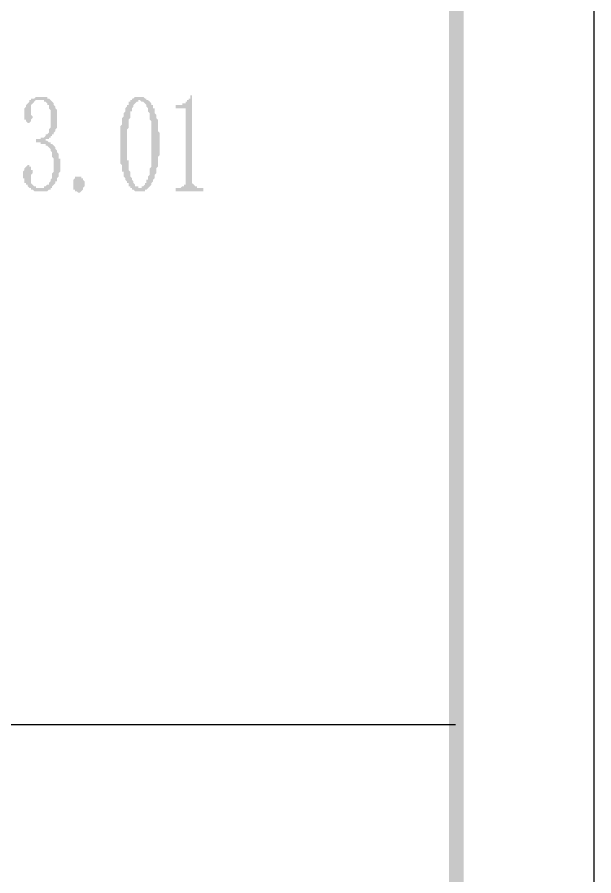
# Model space of a CAD drawing. Header units: inches. Extents: x 11 to 286, y 6 to 196.
# Drawn here: x 271.1 to 286.1, y 29.98 to 52.34 of the extents above; entities that cross this region are included whole.
import ezdxf

# ---------------------------------------------------------------- set-up
doc = ezdxf.new("R2010")
doc.units = ezdxf.units.IN
doc.header["$MEASUREMENT"] = 0
doc.layers.add('PDF_几何图形', color=7, linetype='Continuous')
doc.layers.add('PDF_实体填充', color=7, linetype='Continuous', true_color=0xffffff)

msp = doc.modelspace()

# ---------------------------------------------------------------- hatches: boundary and pattern name
at = {"layer": 'PDF_实体填充', "transparency": 33554559}
h = msp.add_hatch(color=7, dxfattribs=at)
h.paths.add_polyline_path([(254.31, 191.445), (254.734, 191.022), (282.716, 191.445)], flags=0)
h.paths.add_polyline_path([(254.734, 191.022), (282.716, 191.445), (282.335, 191.022)], flags=0)
h.paths.add_polyline_path([(282.716, 191.445), (282.335, 191.022), (282.716, 9.031)], flags=0)
h.paths.add_polyline_path([(282.335, 191.022), (282.716, 9.031), (282.335, 9.454)], flags=0)
h.paths.add_polyline_path([(282.716, 9.031), (282.335, 9.454), (254.31, 9.031)], flags=0)
h.paths.add_polyline_path([(282.335, 9.454), (254.31, 9.031), (254.734, 9.454)], flags=0)
h.paths.add_polyline_path([(254.31, 9.031), (254.734, 9.454), (254.31, 191.445)], flags=0)
h.paths.add_polyline_path([(254.734, 9.454), (254.31, 191.445), (254.734, 191.022), (254.734, 9.454)], flags=0)
for points in [[(275.646, 50.306), (275.646, 48.147), (275.646, 48.105), (275.646, 48.062), (275.646, 48.02), (275.689, 47.978), (275.731, 47.935), (275.773, 47.935), (275.773, 47.893), (275.816, 47.893), (275.943, 47.893), (275.943, 47.808), (275.223, 47.808), (275.223, 47.893), (275.308, 47.893), (275.35, 47.893), (275.392, 47.935), (275.435, 47.935), (275.435, 47.978), (275.477, 47.978), (275.477, 48.02), (275.477, 48.062), (275.477, 48.105), (275.477, 48.147), (275.477, 49.84), (275.477, 49.883), (275.477, 49.925), (275.477, 49.967), (275.435, 49.967), (275.392, 49.967), (275.223, 49.967), (275.223, 50.052), (275.308, 50.052), (275.35, 50.052), (275.392, 50.052), (275.392, 50.094), (275.435, 50.094), (275.477, 50.094), (275.477, 50.137), (275.519, 50.137), (275.519, 50.179), (275.562, 50.179), (275.562, 50.221), (275.604, 50.221), (275.604, 50.264), (275.604, 50.306)], [(272.217, 48.486), (272.217, 48.443), (272.217, 48.401), (272.217, 48.359), (272.217, 48.316), (272.175, 48.274), (272.175, 48.232), (272.175, 48.189), (272.133, 48.147), (272.133, 48.105), (272.133, 48.062), (272.09, 48.062), (272.09, 48.02), (272.048, 47.978), (272.006, 47.935), (272.006, 47.893), (271.963, 47.893), (271.963, 47.851), (271.921, 47.851), (271.879, 47.808), (271.836, 47.808), (271.794, 47.808), (271.752, 47.808), (271.709, 47.808), (271.667, 47.808), (271.625, 47.808), (271.582, 47.808), (271.54, 47.808), (271.498, 47.851), (271.455, 47.851), (271.455, 47.893), (271.413, 47.893), (271.371, 47.935), (271.371, 47.978), (271.328, 47.978), (271.328, 48.02), (271.286, 48.02), (271.286, 48.062), (271.286, 48.105), (271.286, 48.147), (271.244, 48.147), (271.244, 48.189), (271.244, 48.232), (271.244, 48.274), (271.244, 48.316), (271.286, 48.359), (271.286, 48.401), (271.328, 48.443), (271.371, 48.486), (271.413, 48.486), (271.413, 48.443), (271.455, 48.443), (271.455, 48.401), (271.455, 48.359), (271.498, 48.359), (271.498, 48.316), (271.498, 48.274), (271.455, 48.232), (271.455, 48.189), (271.455, 48.147), (271.455, 48.105), (271.455, 48.062), (271.455, 48.02), (271.498, 47.978), (271.54, 47.935), (271.582, 47.935), (271.582, 47.893), (271.625, 47.893), (271.667, 47.893), (271.709, 47.893), (271.752, 47.893), (271.794, 47.893), (271.794, 47.935), (271.836, 47.935), (271.879, 47.978), (271.921, 47.978), (271.921, 48.02), (271.963, 48.062), (271.963, 48.105), (272.006, 48.147), (272.006, 48.189), (272.006, 48.232), (272.006, 48.274), (272.048, 48.316), (272.048, 48.359), (272.048, 48.401), (272.048, 48.443), (272.048, 48.486), (272.048, 48.528), (272.048, 48.57), (272.048, 48.613), (272.048, 48.655), (272.006, 48.697), (272.006, 48.74), (272.006, 48.782), (272.006, 48.824), (271.963, 48.867), (271.963, 48.909), (271.921, 48.951), (271.879, 48.994), (271.836, 48.994), (271.836, 49.036), (271.794, 49.036), (271.752, 49.036), (271.709, 49.036), (271.709, 49.078), (271.667, 49.078), (271.625, 49.078), (271.582, 49.078), (271.582, 49.163), (271.625, 49.163), (271.667, 49.163), (271.709, 49.163), (271.709, 49.205), (271.752, 49.205), (271.794, 49.205), (271.836, 49.248), (271.836, 49.29), (271.879, 49.29), (271.921, 49.332), (271.921, 49.375), (271.921, 49.417), (271.963, 49.459), (271.963, 49.502), (271.963, 49.544), (271.963, 49.586), (271.963, 49.629), (271.963, 49.671), (271.963, 49.713), (271.963, 49.756), (271.963, 49.798), (271.963, 49.84), (271.963, 49.883), (271.963, 49.925), (271.921, 49.967), (271.921, 50.01), (271.921, 50.052), (271.879, 50.052), (271.879, 50.094), (271.836, 50.137), (271.794, 50.137), (271.794, 50.179), (271.752, 50.179), (271.709, 50.179), (271.667, 50.179), (271.625, 50.179), (271.582, 50.179), (271.54, 50.137), (271.498, 50.094), (271.455, 50.052), (271.455, 50.01), (271.455, 49.967), (271.455, 49.925), (271.455, 49.883), (271.455, 49.84), (271.455, 49.798), (271.498, 49.756), (271.498, 49.713), (271.455, 49.671), (271.455, 49.629), (271.413, 49.586), (271.371, 49.586), (271.328, 49.629), (271.328, 49.671), (271.286, 49.671), (271.286, 49.713), (271.286, 49.756), (271.286, 49.798), (271.286, 49.84), (271.286, 49.883), (271.286, 49.925), (271.286, 49.967), (271.328, 50.01), (271.328, 50.052), (271.371, 50.094), (271.413, 50.137), (271.413, 50.179), (271.455, 50.179), (271.455, 50.221), (271.498, 50.221), (271.54, 50.221), (271.582, 50.264), (271.625, 50.264), (271.667, 50.264), (271.709, 50.264), (271.752, 50.264), (271.794, 50.264), (271.836, 50.264), (271.879, 50.264), (271.879, 50.221), (271.921, 50.221), (271.963, 50.179), (272.006, 50.137), (272.048, 50.094), (272.048, 50.052), (272.09, 50.01), (272.09, 49.967), (272.133, 49.925), (272.133, 49.883), (272.133, 49.84), (272.133, 49.798), (272.133, 49.756), (272.133, 49.713), (272.133, 49.671), (272.133, 49.629), (272.133, 49.586), (272.133, 49.544), (272.133, 49.502), (272.133, 49.459), (272.09, 49.417), (272.09, 49.375), (272.048, 49.332), (272.048, 49.29), (272.006, 49.29), (272.006, 49.248), (271.963, 49.248), (271.963, 49.205), (271.921, 49.205), (271.921, 49.163), (271.879, 49.163), (271.836, 49.163), (271.836, 49.121), (271.879, 49.121), (271.921, 49.078), (271.963, 49.078), (271.963, 49.036), (272.006, 49.036), (272.048, 48.994), (272.09, 48.951), (272.09, 48.909), (272.133, 48.867), (272.133, 48.824), (272.175, 48.782), (272.175, 48.74), (272.175, 48.697), (272.175, 48.655), (272.217, 48.655), (272.217, 48.613), (272.217, 48.57), (272.217, 48.528)], [(272.683, 47.766), (272.641, 47.808), (272.598, 47.808), (272.598, 47.851), (272.556, 47.851), (272.556, 47.893), (272.556, 47.935), (272.556, 47.978), (272.556, 48.02), (272.556, 48.062), (272.556, 48.105), (272.598, 48.147), (272.598, 48.189), (272.641, 48.189), (272.683, 48.189), (272.725, 48.189), (272.768, 48.189), (272.768, 48.147), (272.81, 48.147), (272.81, 48.105), (272.852, 48.062), (272.852, 48.02), (272.852, 47.978), (272.852, 47.935), (272.81, 47.893), (272.81, 47.851), (272.768, 47.808), (272.725, 47.766)]]:
    msp.add_hatch(color=7, dxfattribs=at).paths.add_polyline_path(points, flags=0)
h = msp.add_hatch(color=7, dxfattribs=at)
h.paths.add_polyline_path([(274.292, 50.179), (274.249, 50.179), (274.249, 50.137), (274.207, 50.137), (274.207, 50.137), (274.207, 50.137), (274.165, 50.094), (274.165, 50.094), (274.122, 50.052), (274.122, 50.052), (274.122, 50.01), (274.08, 49.967), (274.08, 49.925), (274.08, 49.883), (274.038, 49.883), (274.038, 49.84), (274.038, 49.798), (274.038, 49.798), (274.038, 49.756), (274.038, 49.713), (273.995, 49.671), (273.995, 49.671), (273.995, 49.629), (273.995, 49.586), (273.995, 49.544), (273.995, 49.544), (273.995, 49.502), (273.995, 49.459), (273.953, 49.417), (273.953, 49.375), (273.953, 49.332), (273.953, 49.29), (273.953, 49.248), (273.953, 49.205), (273.953, 49.163), (273.953, 49.121), (273.953, 49.078), (273.953, 49.036), (273.953, 49.036), (273.953, 48.994), (273.953, 48.951), (273.953, 48.909), (273.953, 48.867), (273.953, 48.824), (273.953, 48.782), (273.953, 48.74), (273.953, 48.697), (273.953, 48.655), (273.953, 48.613), (273.995, 48.613), (273.995, 48.57), (273.995, 48.528), (273.995, 48.486), (273.995, 48.443), (273.995, 48.443), (273.995, 48.401), (273.995, 48.359), (274.038, 48.316), (274.038, 48.316), (274.038, 48.274), (274.038, 48.232), (274.038, 48.232), (274.038, 48.189), (274.08, 48.147), (274.08, 48.105), (274.08, 48.105), (274.122, 48.062), (274.122, 48.02), (274.165, 47.978), (274.165, 47.978), (274.165, 47.935), (274.207, 47.935), (274.207, 47.935), (274.249, 47.935), (274.249, 47.893), (274.292, 47.893), (274.292, 47.893), (274.292, 47.893), (274.334, 47.893), (274.334, 47.935), (274.376, 47.935), (274.376, 47.935), (274.419, 47.978), (274.419, 47.978), (274.419, 48.02), (274.461, 48.02), (274.461, 48.062), (274.461, 48.105), (274.503, 48.105), (274.503, 48.147), (274.503, 48.189), (274.546, 48.232), (274.546, 48.274), (274.546, 48.274), (274.546, 48.316), (274.546, 48.359), (274.546, 48.359), (274.546, 48.401), (274.588, 48.443), (274.588, 48.486), (274.588, 48.486), (274.588, 48.528), (274.588, 48.57), (274.588, 48.613), (274.588, 48.655), (274.588, 48.697), (274.588, 48.74), (274.588, 48.782), (274.588, 48.782), (274.588, 48.824), (274.588, 48.867), (274.588, 48.909), (274.588, 48.994), (274.588, 49.036), (274.588, 49.036), (274.588, 49.078), (274.588, 49.121), (274.588, 49.163), (274.588, 49.205), (274.588, 49.248), (274.588, 49.29), (274.588, 49.332), (274.588, 49.375), (274.588, 49.417), (274.588, 49.459), (274.588, 49.502), (274.588, 49.502), (274.588, 49.544), (274.588, 49.586), (274.588, 49.629), (274.546, 49.671), (274.546, 49.671), (274.546, 49.713), (274.546, 49.756), (274.546, 49.798), (274.546, 49.798), (274.546, 49.84), (274.503, 49.883), (274.503, 49.883), (274.503, 49.925), (274.503, 49.925), (274.503, 49.967), (274.461, 50.01), (274.461, 50.052), (274.461, 50.052), (274.419, 50.094), (274.419, 50.094), (274.376, 50.137), (274.376, 50.137), (274.334, 50.137), (274.334, 50.137), (274.292, 50.179), (274.292, 50.179), (274.292, 50.179), (274.292, 50.179)], flags=0)
h.paths.add_polyline_path([(274.292, 47.808), (274.249, 47.808), (274.249, 47.808), (274.207, 47.808), (274.207, 47.808), (274.165, 47.808), (274.165, 47.808), (274.122, 47.851), (274.122, 47.851), (274.08, 47.851), (274.08, 47.893), (274.038, 47.893), (274.038, 47.935), (273.995, 47.935), (273.995, 47.978), (273.995, 48.02), (273.953, 48.02), (273.953, 48.062), (273.911, 48.105), (273.911, 48.105), (273.911, 48.147), (273.911, 48.147), (273.868, 48.189), (273.868, 48.232), (273.868, 48.232), (273.868, 48.274), (273.868, 48.316), (273.826, 48.316), (273.826, 48.359), (273.826, 48.401), (273.826, 48.443), (273.826, 48.486), (273.826, 48.486), (273.784, 48.528), (273.784, 48.57), (273.784, 48.613), (273.784, 48.655), (273.784, 48.697), (273.784, 48.697), (273.784, 48.74), (273.784, 48.782), (273.784, 48.824), (273.784, 48.867), (273.784, 48.909), (273.784, 48.951), (273.784, 48.994), (273.784, 49.036), (273.784, 49.078), (273.784, 49.121), (273.784, 49.163), (273.784, 49.205), (273.784, 49.248), (273.784, 49.29), (273.784, 49.332), (273.784, 49.375), (273.784, 49.417), (273.784, 49.417), (273.784, 49.459), (273.784, 49.502), (273.826, 49.544), (273.826, 49.586), (273.826, 49.629), (273.826, 49.629), (273.826, 49.671), (273.826, 49.713), (273.868, 49.756), (273.868, 49.756), (273.868, 49.798), (273.868, 49.84), (273.868, 49.84), (273.911, 49.883), (273.911, 49.925), (273.911, 49.925), (273.911, 49.967), (273.953, 50.01), (273.953, 50.052), (273.995, 50.052), (273.995, 50.094), (273.995, 50.137), (274.038, 50.137), (274.038, 50.179), (274.08, 50.179), (274.08, 50.221), (274.122, 50.221), (274.122, 50.221), (274.165, 50.264), (274.165, 50.264), (274.207, 50.264), (274.207, 50.264), (274.249, 50.264), (274.249, 50.264), (274.292, 50.264), (274.292, 50.264), (274.334, 50.264), (274.334, 50.264), (274.376, 50.264), (274.376, 50.264), (274.419, 50.221), (274.419, 50.221), (274.461, 50.221), (274.461, 50.179), (274.503, 50.179), (274.503, 50.179), (274.546, 50.137), (274.546, 50.137), (274.588, 50.094), (274.588, 50.052), (274.63, 50.052), (274.63, 50.01), (274.63, 49.967), (274.673, 49.967), (274.673, 49.925), (274.673, 49.883), (274.673, 49.883), (274.673, 49.84), (274.715, 49.798), (274.715, 49.798), (274.715, 49.756), (274.715, 49.713), (274.715, 49.713), (274.757, 49.671), (274.757, 49.629), (274.757, 49.586), (274.757, 49.544), (274.757, 49.544), (274.757, 49.502), (274.757, 49.459), (274.757, 49.417), (274.757, 49.375), (274.8, 49.332), (274.8, 49.29), (274.8, 49.248), (274.8, 49.205), (274.8, 49.163), (274.8, 49.121), (274.8, 49.078), (274.8, 49.036), (274.8, 49.036), (274.8, 48.994), (274.8, 48.951), (274.8, 48.909), (274.8, 48.867), (274.8, 48.824), (274.8, 48.782), (274.8, 48.74), (274.757, 48.697), (274.757, 48.655), (274.757, 48.613), (274.757, 48.613), (274.757, 48.57), (274.757, 48.528), (274.757, 48.486), (274.757, 48.443), (274.757, 48.443), (274.715, 48.401), (274.715, 48.359), (274.715, 48.316), (274.715, 48.316), (274.715, 48.274), (274.673, 48.232), (274.673, 48.232), (274.673, 48.189), (274.673, 48.147), (274.673, 48.147), (274.673, 48.147), (274.63, 48.105), (274.63, 48.062), (274.588, 48.02), (274.588, 48.02), (274.588, 47.978), (274.546, 47.935), (274.546, 47.935), (274.503, 47.893), (274.503, 47.893), (274.461, 47.851), (274.461, 47.851), (274.419, 47.851), (274.419, 47.808), (274.376, 47.808), (274.376, 47.808), (274.334, 47.808), (274.334, 47.808), (274.292, 47.808), (274.292, 47.808), (274.292, 47.808), (274.292, 47.808)], flags=0)

# ---------------------------------------------------------------- linework, layer by layer
at = {"layer": 'PDF_几何图形'}
msp.add_line((254.522, 33.923), (282.504, 33.923), dxfattribs=at)
msp.add_lwpolyline([(10.767, 196.06), (286.103, 196.06), (286.103, 5.644), (10.767, 5.644)], close=True, dxfattribs=at)

doc.saveas('drawing.dxf')
